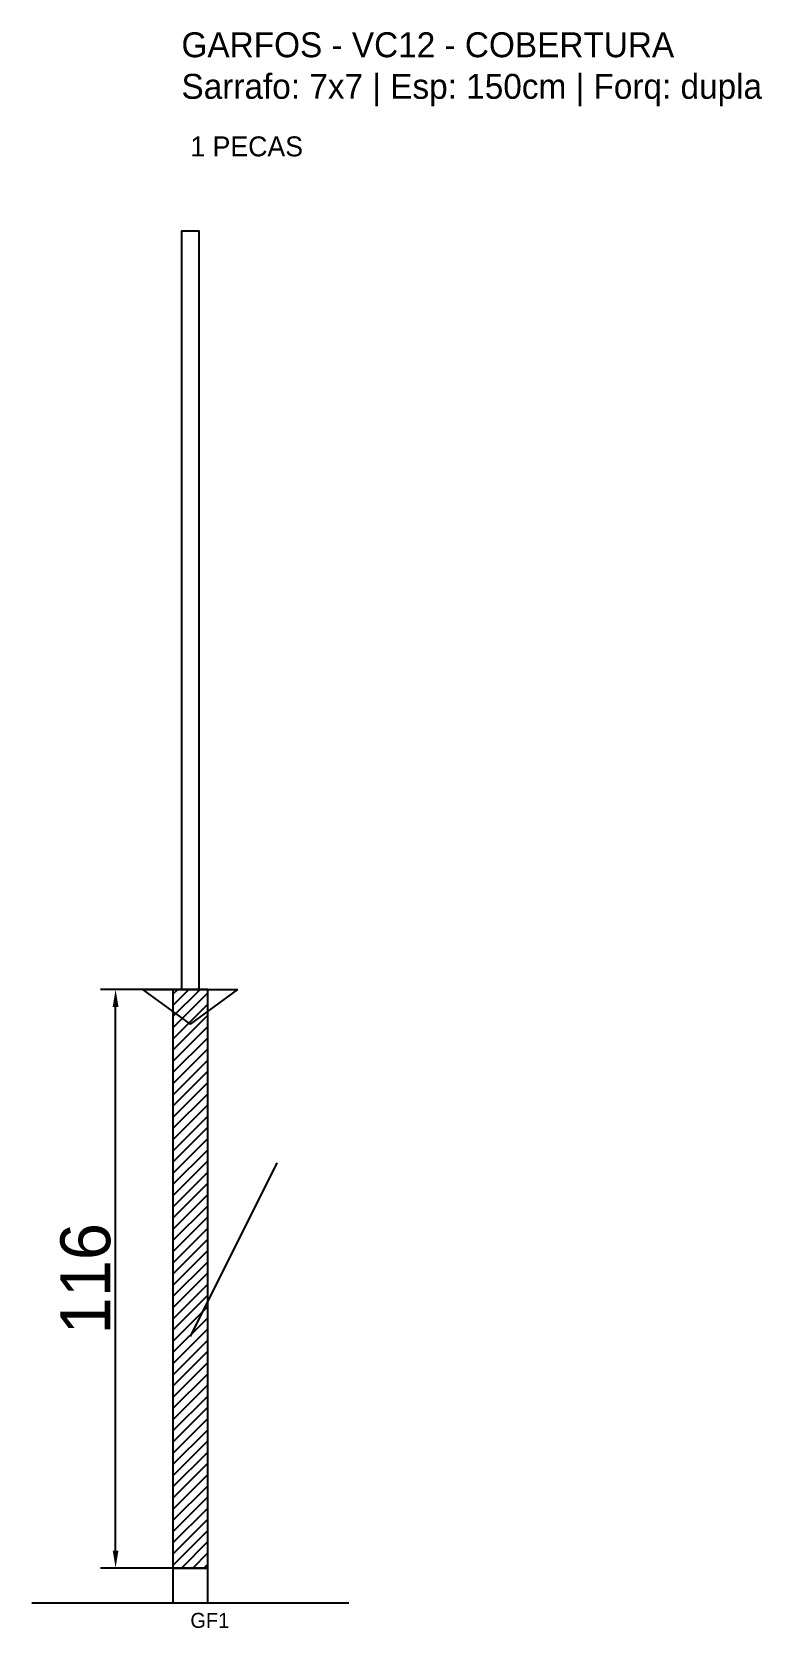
# Model space of a CAD drawing. Header units: metres. Extents: x -30 to 116, y -12 to 308.
import ezdxf

# ---------------------------------------------------------------- set-up
doc = ezdxf.new("R2010")
doc.units = ezdxf.units.M
for name, color, linetype in [('BARRA_ANCORAGEM', 1, 'Continuous'), ('COTA', 241, 'Continuous'), ('GARFOS OK', 3, 'Continuous'), ('NOME DA VIGA', 6, 'Continuous'), ('SARR_7x7', 40, 'Continuous'), ('VIGAS', 3, 'Continuous')]:
    doc.layers.add(name, color=color, linetype=linetype)
doc.dimstyles.new('EZ DXF', dxfattribs={"dimtxt": 10, "dimasz": 3.5, "dimexe": 3, "dimexo": 1.5, "dimgap": 1, "dimtad": 1, "dimdec": 1, "dimdsep": 46, "dimcen": 2.5, "dimazin": 3, "dimtfac": 1, "dimtmove": 0, "dimatfit": 3})

msp = doc.modelspace()

# ---------------------------------------------------------------- hatches: boundary and pattern name
at = {"layer": 'COTA'}
h = msp.add_hatch(dxfattribs=at)
h.set_pattern_fill('ANSI31', scale=0.5)
h.paths.add_polyline_path([(-1.718575, 0), (5.281425, 0), (5.281425, 116), (-1.718575, 116)])

# ---------------------------------------------------------------- linework, layer by layer
at = {"layer": 'BARRA_ANCORAGEM'}
msp.add_line((1.781425, 46.4), (19.181425, 81.2), dxfattribs=at)
at = {"layer": 'GARFOS OK'}
for p, q in [((1.781425, 109), (-7.718575, 116)), ((-7.718575, 116), (11.281425, 116)), ((1.781425, 109), (11.281425, 116))]:
    msp.add_line(p, q, dxfattribs=at)
at = {"layer": 'GARFOS OK', "linetype": 'CONTINUOUS'}
msp.add_line((-30, -7), (33.56285, -7), dxfattribs=at)
at = {"layer": 'GARFOS OK'}
msp.add_lwpolyline([(-1.718575, 0), (5.281425, 0), (5.281425, 116), (-1.718575, 116), (-1.718575, 0)], dxfattribs=at)
at = {"layer": 'SARR_7x7'}
msp.add_lwpolyline([(-1.718575, -7), (5.281425, -7), (5.281425, 0), (-1.718575, 0), (-1.718575, -7)], dxfattribs=at)
at = {"layer": 'VIGAS'}
msp.add_lwpolyline([(0, 116), (3.56285, 116), (3.56285, 268), (0, 268), (0, 116)], dxfattribs=at)

# ---------------------------------------------------------------- texts
at = {"layer": 'NOME DA VIGA'}
for s, height, p in [('1 PECAS', 4, (1.781425, 283)), ('GF1', 3, (1.781425, -12))]:
    msp.add_text(s, height=height, dxfattribs=at).set_placement(p)
at = {"layer": 'NOME DA VIGA', "insert": (0, 293), "char_height": 5, "attachment_point": 7}
msp.add_mtext('GARFOS - VC12 - COBERTURA\\PSarrafo: 7x7 | Esp: 150cm | Forq: dupla', dxfattribs=at)

# ---------------------------------------------------------------- dimensions: what is measured, and where the dimension line sits
at = {"layer": 'COTA'}
msp.add_linear_dim(base=(-13.218575, 0), p1=(1.781425, 0), p2=(1.781425, 116), angle=90, dimstyle='EZ DXF', dxfattribs=at).render()

doc.saveas('drawing.dxf')
